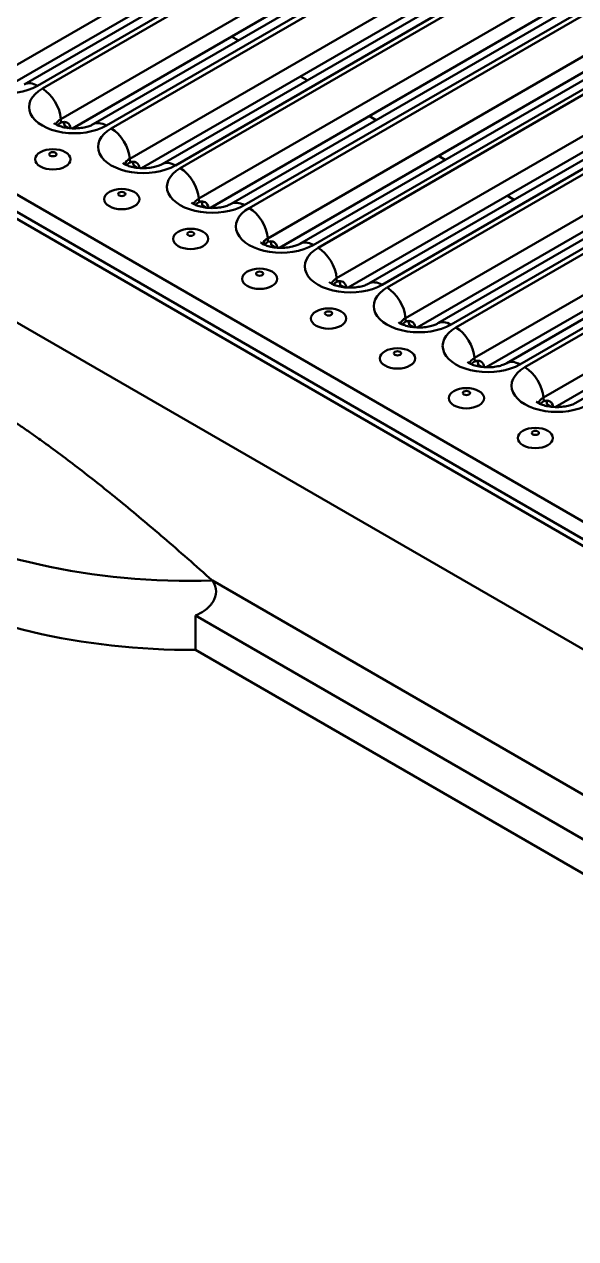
# Model space of a CAD drawing. Header units: millimetres. Extents: x 0 to 2100, y 0 to 1485.
# Drawn here: x 319.1 to 397.4, y 347.6 to 520 of the extents above; entities that cross this region are included whole.
import ezdxf

# ---------------------------------------------------------------- set-up
doc = ezdxf.new("R2010")
doc.units = ezdxf.units.MM
doc.header["$LTSCALE"] = 5
doc.layers.add('Sichtbare Kanten(DIN)', color=7, linetype='Continuous', lineweight=50)
doc.layers.add('Sichtbare tangentiale Kanten(DIN)', color=7, linetype='Continuous', lineweight=50)

msp = doc.modelspace()

# ---------------------------------------------------------------- linework, layer by layer
at = {"layer": 'Sichtbare Kanten(DIN)'}
for p, q in [((908.52, 151.467), (201.414, 559.715)), ((202.38, 560.164), (908.779, 152.324)), ((371.78, 541.903), (319.1, 511.489)), ((366.116, 539.742), (316.173, 510.907)), ((894.378, 144.935), (215.556, 536.853)), ((381.573, 536.249), (328.894, 505.835)), ((375.91, 534.088), (325.967, 505.253)), ((391.367, 530.595), (338.687, 500.18)), ((385.703, 528.433), (335.76, 499.599)), ((401.16, 524.941), (348.481, 494.526)), ((395.497, 522.779), (345.553, 493.944)), ((410.954, 519.286), (358.274, 488.872)), ((405.29, 517.125), (355.347, 488.29)), ((420.747, 513.632), (368.068, 483.218)), ((415.083, 511.471), (365.14, 482.636)), ((430.54, 507.978), (377.861, 477.563)), ((325.365, 505.298), (324.822, 505.612)), ((424.877, 505.816), (374.934, 476.982)), ((440.334, 502.324), (387.654, 471.909)), ((335.158, 499.644), (334.615, 499.958)), ((434.67, 500.162), (384.727, 471.327)), ((450.127, 496.669), (397.448, 466.255)), ((344.952, 493.99), (344.409, 494.303)), ((444.464, 494.508), (394.521, 465.673)), ((354.745, 488.336), (354.202, 488.649)), ((364.538, 482.681), (363.996, 482.995)), ((374.332, 477.027), (373.789, 477.341)), ((384.125, 471.373), (383.583, 471.686)), ((393.919, 465.719), (393.376, 466.032)), ((894.378, 117.991), (343.435, 436.078)), ((343.435, 436.078), (343.435, 431.179)), ((894.378, 113.092), (343.435, 431.179))]:
    msp.add_line(p, q, dxfattribs=at)
for centre, major_axis, ratio, start_param, end_param in [((324.291, 504.285), (-0.855, -1.813), 0.6252357, 2.4041357, 3.7497182), ((323.408, 504.795), (0.855, 1.813), 0.6252357, 5.4458424, 5.813139), ((334.084, 498.631), (-0.855, -1.813), 0.6252357, 2.4041357, 3.7497182), ((333.201, 499.141), (0.855, 1.813), 0.6252357, 5.4458424, 5.813139), ((343.878, 492.977), (-0.855, -1.813), 0.6252357, 2.4041357, 3.7497182), ((342.995, 493.487), (0.855, 1.813), 0.6252357, 5.4458424, 5.813139), ((353.671, 487.323), (-0.855, -1.813), 0.6252357, 2.4041357, 3.7497182), ((352.788, 487.833), (0.855, 1.813), 0.6252357, 5.4458424, 5.813139), ((363.465, 481.668), (-0.855, -1.813), 0.6252357, 2.4041357, 3.7497182), ((362.582, 482.178), (0.855, 1.813), 0.6252357, 5.4458424, 5.813139), ((373.258, 476.014), (-0.855, -1.813), 0.6252357, 2.4041357, 3.7497182), ((372.375, 476.524), (0.855, 1.813), 0.6252357, 5.4458424, 5.813139), ((383.052, 470.36), (-0.855, -1.813), 0.6252357, 2.4041357, 3.7497182), ((382.168, 470.87), (0.855, 1.813), 0.6252357, 5.4458424, 5.813139), ((392.845, 464.706), (-0.855, -1.813), 0.6252357, 2.4041357, 3.7497182), ((391.962, 465.216), (0.855, 1.813), 0.6252357, 5.4458424, 5.813139), ((342.835, 475.616), (60, 0), 0.5773503, 3.9269908, 4.7624313), ((342.835, 465.818), (60, 0), 0.5773503, 3.9269908, 4.7223896)]:
    msp.add_ellipse(centre, major_axis=major_axis, ratio=ratio, start_param=start_param, end_param=end_param, dxfattribs=at)
for centre in [(323.16, 500.856), (332.953, 495.202), (342.746, 489.548), (352.54, 483.893), (362.333, 478.239), (372.127, 472.585), (381.92, 466.931), (391.714, 461.276)]:
    msp.add_ellipse(centre, major_axis=(2.5, 0), ratio=0.5773503, dxfattribs=at)
for points, knots in [([(328.894, 505.835), (328.784, 505.771), (328.639, 505.7), (328.275, 505.557), (328.051, 505.486), (327.538, 505.364), (327.244, 505.314), (326.616, 505.252), (326.281, 505.241), (325.618, 505.265), (325.289, 505.3), (324.69, 505.407), (324.417, 505.477), (323.964, 505.628), (323.778, 505.709), (323.505, 505.851), (323.411, 505.915), (323.313, 505.99), (323.293, 506.011), (323.293, 506.011)], [6.2831853, 6.2831853, 6.2831853, 6.2831853, 6.472231, 6.472231, 6.6769629, 6.6769629, 6.8983554, 6.8983554, 7.1311041, 7.1311041, 7.3661996, 7.3661996, 7.593437, 7.593437, 7.8044199, 7.8044199, 7.9971278, 7.9971278, 8.1446199, 8.1446199, 8.1446199, 8.1446199]), ([(323.882, 505.668), (323.913, 505.718), (323.947, 505.766), (324.053, 505.891), (324.131, 505.959), (324.237, 506.024), (324.256, 506.036), (324.287, 506.052), (324.298, 506.057), (324.315, 506.066), (324.321, 506.068), (324.333, 506.074), (324.339, 506.076), (324.345, 506.079)], [0.007864404, 0.007864404, 0.007864404, 0.007864404, 0.029389751, 0.029389751, 0.068905962, 0.068905962, 0.077693724, 0.077693724, 0.082516728, 0.082516728, 0.085093648, 0.085093648, 0.087568489, 0.087568489, 0.087568489, 0.087568489]), ([(338.687, 500.18), (338.578, 500.117), (338.432, 500.046), (338.068, 499.903), (337.845, 499.832), (337.331, 499.71), (337.037, 499.66), (336.41, 499.598), (336.075, 499.587), (335.411, 499.611), (335.083, 499.646), (334.483, 499.752), (334.21, 499.822), (333.757, 499.974), (333.571, 500.054), (333.298, 500.197), (333.204, 500.26), (333.106, 500.336), (333.087, 500.356), (333.087, 500.356)], [6.2831853, 6.2831853, 6.2831853, 6.2831853, 6.472231, 6.472231, 6.6769629, 6.6769629, 6.8983554, 6.8983554, 7.1311041, 7.1311041, 7.3661996, 7.3661996, 7.593437, 7.593437, 7.8044199, 7.8044199, 7.9971278, 7.9971278, 8.1446199, 8.1446199, 8.1446199, 8.1446199]), ([(333.676, 500.013), (333.707, 500.064), (333.741, 500.111), (333.846, 500.236), (333.924, 500.304), (334.03, 500.37), (334.05, 500.381), (334.081, 500.398), (334.092, 500.403), (334.109, 500.411), (334.115, 500.414), (334.127, 500.419), (334.133, 500.422), (334.138, 500.424)], [0.007864404, 0.007864404, 0.007864404, 0.007864404, 0.029389751, 0.029389751, 0.068905962, 0.068905962, 0.077693724, 0.077693724, 0.082516728, 0.082516728, 0.085093648, 0.085093648, 0.087568489, 0.087568489, 0.087568489, 0.087568489]), ([(348.481, 494.526), (348.371, 494.463), (348.226, 494.391), (347.862, 494.249), (347.638, 494.178), (347.125, 494.056), (346.831, 494.006), (346.203, 493.944), (345.868, 493.933), (345.205, 493.957), (344.876, 493.992), (344.277, 494.098), (344.004, 494.168), (343.55, 494.32), (343.365, 494.4), (343.092, 494.543), (342.998, 494.606), (342.9, 494.682), (342.88, 494.702), (342.88, 494.702)], [6.2831853, 6.2831853, 6.2831853, 6.2831853, 6.472231, 6.472231, 6.6769629, 6.6769629, 6.8983554, 6.8983554, 7.1311041, 7.1311041, 7.3661996, 7.3661996, 7.593437, 7.593437, 7.8044199, 7.8044199, 7.9971278, 7.9971278, 8.1446199, 8.1446199, 8.1446199, 8.1446199]), ([(343.469, 494.359), (343.5, 494.41), (343.534, 494.457), (343.64, 494.582), (343.718, 494.65), (343.823, 494.716), (343.843, 494.727), (343.874, 494.743), (343.885, 494.749), (343.902, 494.757), (343.908, 494.76), (343.92, 494.765), (343.926, 494.768), (343.932, 494.77)], [0.007864404, 0.007864404, 0.007864404, 0.007864404, 0.029389751, 0.029389751, 0.068905962, 0.068905962, 0.077693724, 0.077693724, 0.082516728, 0.082516728, 0.085093648, 0.085093648, 0.087568489, 0.087568489, 0.087568489, 0.087568489]), ([(358.274, 488.872), (358.165, 488.809), (358.019, 488.737), (357.655, 488.595), (357.432, 488.524), (356.918, 488.401), (356.624, 488.352), (355.996, 488.289), (355.662, 488.279), (354.998, 488.303), (354.67, 488.338), (354.07, 488.444), (353.797, 488.514), (353.344, 488.665), (353.158, 488.746), (352.885, 488.889), (352.791, 488.952), (352.693, 489.027), (352.674, 489.048), (352.674, 489.048)], [6.2831853, 6.2831853, 6.2831853, 6.2831853, 6.472231, 6.472231, 6.6769629, 6.6769629, 6.8983554, 6.8983554, 7.1311041, 7.1311041, 7.3661996, 7.3661996, 7.593437, 7.593437, 7.8044199, 7.8044199, 7.9971278, 7.9971278, 8.1446199, 8.1446199, 8.1446199, 8.1446199]), ([(353.262, 488.705), (353.294, 488.755), (353.328, 488.803), (353.433, 488.928), (353.511, 488.996), (353.617, 489.062), (353.636, 489.073), (353.667, 489.089), (353.679, 489.095), (353.696, 489.103), (353.702, 489.106), (353.714, 489.111), (353.719, 489.113), (353.725, 489.116)], [0.007864404, 0.007864404, 0.007864404, 0.007864404, 0.029389751, 0.029389751, 0.068905962, 0.068905962, 0.077693724, 0.077693724, 0.082516728, 0.082516728, 0.085093648, 0.085093648, 0.087568489, 0.087568489, 0.087568489, 0.087568489]), ([(368.068, 483.218), (367.958, 483.154), (367.813, 483.083), (367.449, 482.94), (367.225, 482.87), (366.712, 482.747), (366.418, 482.697), (365.79, 482.635), (365.455, 482.624), (364.792, 482.648), (364.463, 482.683), (363.863, 482.79), (363.591, 482.86), (363.137, 483.011), (362.952, 483.092), (362.679, 483.234), (362.584, 483.298), (362.487, 483.373), (362.467, 483.394), (362.467, 483.394)], [6.2831853, 6.2831853, 6.2831853, 6.2831853, 6.472231, 6.472231, 6.6769629, 6.6769629, 6.8983554, 6.8983554, 7.1311041, 7.1311041, 7.3661996, 7.3661996, 7.593437, 7.593437, 7.8044199, 7.8044199, 7.9971278, 7.9971278, 8.1446199, 8.1446199, 8.1446199, 8.1446199]), ([(363.056, 483.051), (363.087, 483.101), (363.121, 483.149), (363.227, 483.274), (363.304, 483.342), (363.41, 483.408), (363.43, 483.419), (363.461, 483.435), (363.472, 483.44), (363.489, 483.449), (363.495, 483.451), (363.507, 483.457), (363.513, 483.459), (363.519, 483.462)], [0.007864404, 0.007864404, 0.007864404, 0.007864404, 0.029389751, 0.029389751, 0.068905962, 0.068905962, 0.077693724, 0.077693724, 0.082516728, 0.082516728, 0.085093648, 0.085093648, 0.087568489, 0.087568489, 0.087568489, 0.087568489]), ([(372.849, 477.397), (372.88, 477.447), (372.915, 477.494), (373.02, 477.619), (373.098, 477.688), (373.204, 477.753), (373.223, 477.764), (373.254, 477.781), (373.265, 477.786), (373.283, 477.794), (373.289, 477.797), (373.3, 477.802), (373.306, 477.805), (373.312, 477.807)], [0.007864404, 0.007864404, 0.007864404, 0.007864404, 0.029389751, 0.029389751, 0.068905962, 0.068905962, 0.077693724, 0.077693724, 0.082516728, 0.082516728, 0.085093648, 0.085093648, 0.087568489, 0.087568489, 0.087568489, 0.087568489]), ([(377.861, 477.563), (377.751, 477.5), (377.606, 477.429), (377.242, 477.286), (377.019, 477.215), (376.505, 477.093), (376.211, 477.043), (375.583, 476.981), (375.248, 476.97), (374.585, 476.994), (374.257, 477.029), (373.657, 477.135), (373.384, 477.205), (372.931, 477.357), (372.745, 477.437), (372.472, 477.58), (372.378, 477.643), (372.28, 477.719), (372.261, 477.739), (372.261, 477.739)], [6.2831853, 6.2831853, 6.2831853, 6.2831853, 6.472231, 6.472231, 6.6769629, 6.6769629, 6.8983554, 6.8983554, 7.1311041, 7.1311041, 7.3661996, 7.3661996, 7.593437, 7.593437, 7.8044199, 7.8044199, 7.9971278, 7.9971278, 8.1446199, 8.1446199, 8.1446199, 8.1446199]), ([(387.654, 471.909), (387.545, 471.846), (387.399, 471.774), (387.036, 471.632), (386.812, 471.561), (386.298, 471.439), (386.004, 471.389), (385.377, 471.327), (385.042, 471.316), (384.378, 471.34), (384.05, 471.375), (383.45, 471.481), (383.178, 471.551), (382.724, 471.703), (382.539, 471.783), (382.266, 471.926), (382.171, 471.989), (382.074, 472.065), (382.054, 472.085), (382.054, 472.085)], [6.2831853, 6.2831853, 6.2831853, 6.2831853, 6.472231, 6.472231, 6.6769629, 6.6769629, 6.8983554, 6.8983554, 7.1311041, 7.1311041, 7.3661996, 7.3661996, 7.593437, 7.593437, 7.8044199, 7.8044199, 7.9971278, 7.9971278, 8.1446199, 8.1446199, 8.1446199, 8.1446199]), ([(382.643, 471.742), (382.674, 471.793), (382.708, 471.84), (382.814, 471.965), (382.891, 472.033), (382.997, 472.099), (383.017, 472.11), (383.048, 472.126), (383.059, 472.132), (383.076, 472.14), (383.082, 472.143), (383.094, 472.148), (383.1, 472.151), (383.106, 472.153)], [0.007864404, 0.007864404, 0.007864404, 0.007864404, 0.029389751, 0.029389751, 0.068905962, 0.068905962, 0.077693724, 0.077693724, 0.082516728, 0.082516728, 0.085093648, 0.085093648, 0.087568489, 0.087568489, 0.087568489, 0.087568489]), ([(397.448, 466.255), (397.338, 466.192), (397.193, 466.12), (396.829, 465.978), (396.605, 465.907), (396.092, 465.784), (395.798, 465.735), (395.17, 465.672), (394.835, 465.662), (394.172, 465.686), (393.843, 465.721), (393.244, 465.827), (392.971, 465.897), (392.518, 466.049), (392.332, 466.129), (392.059, 466.272), (391.965, 466.335), (391.867, 466.41), (391.847, 466.431), (391.847, 466.431)], [6.2831853, 6.2831853, 6.2831853, 6.2831853, 6.472231, 6.472231, 6.6769629, 6.6769629, 6.8983554, 6.8983554, 7.1311041, 7.1311041, 7.3661996, 7.3661996, 7.593437, 7.593437, 7.8044199, 7.8044199, 7.9971278, 7.9971278, 8.1446199, 8.1446199, 8.1446199, 8.1446199]), ([(392.436, 466.088), (392.467, 466.139), (392.501, 466.186), (392.607, 466.311), (392.685, 466.379), (392.791, 466.445), (392.81, 466.456), (392.841, 466.472), (392.852, 466.478), (392.869, 466.486), (392.875, 466.489), (392.887, 466.494), (392.893, 466.496), (392.899, 466.499)], [0.007864404, 0.007864404, 0.007864404, 0.007864404, 0.029389751, 0.029389751, 0.068905962, 0.068905962, 0.077693724, 0.077693724, 0.082516728, 0.082516728, 0.085093648, 0.085093648, 0.087568489, 0.087568489, 0.087568489, 0.087568489]), ([(345.836, 441.018), (345.852, 440.996), (345.867, 440.973), (346.183, 440.493), (346.344, 439.978), (346.344, 439.477), (346.344, 438.976), (346.183, 438.449), (345.582, 437.499), (345.142, 437.076), (344.302, 436.489), (343.884, 436.264), (343.435, 436.078)], [-0.19329478, -0.19329478, -0.19329478, -0.19329478, -0.18407764, -0.18407764, 0, 0, 0, 0.18407764, 0.18407764, 0.36815529, 0.36815529, 0.51240249, 0.51240249, 0.51240249, 0.51240249])]:
    msp.add_open_spline(points, degree=3, knots=knots, dxfattribs=at)
msp.add_rational_spline([(310.293, 468.242), (324.736, 459.903), (345.836, 441.018)], [1.08918624179, 1.08918624179, 1], degree=2, dxfattribs=at)
at = {"layer": 'Sichtbare tangentiale Kanten(DIN)'}
for p, q in [((203.005, 562.267), (909.404, 154.427)), ((314.515, 512.239), (367.194, 542.653)), ((320.975, 511.303), (373.654, 541.718)), ((374.347, 541.318), (321.667, 510.903)), ((324.308, 506.584), (376.988, 536.999)), ((330.768, 505.649), (383.448, 536.063)), ((384.14, 535.663), (331.461, 505.249)), ((334.102, 500.93), (386.781, 531.345)), ((340.562, 499.995), (393.241, 530.409)), ((393.934, 530.009), (341.254, 499.595)), ((343.895, 495.276), (396.575, 525.69)), ((350.355, 494.34), (403.035, 524.755)), ((403.727, 524.355), (351.048, 493.94)), ((353.689, 489.622), (406.368, 520.036)), ((349.519, 517.742), (348.559, 518.296)), ((360.149, 488.686), (412.828, 519.101)), ((413.521, 518.701), (360.841, 488.286)), ((363.482, 483.967), (416.161, 514.382)), ((359.312, 512.088), (358.352, 512.642)), ((369.942, 483.032), (422.621, 513.446)), ((423.314, 513.046), (370.635, 482.632)), ((373.275, 478.313), (425.955, 508.728)), ((379.735, 477.378), (432.415, 507.792)), ((433.108, 507.392), (380.428, 476.978)), ((324.308, 506.584), (324.345, 506.079)), ((369.105, 506.434), (368.146, 506.988)), ((383.069, 472.659), (435.748, 503.073)), ((389.529, 471.723), (442.208, 502.138)), ((334.102, 500.93), (334.138, 500.424)), ((378.899, 500.779), (377.939, 501.334)), ((442.901, 501.738), (390.221, 471.323)), ((392.862, 467.005), (445.542, 497.419)), ((343.895, 495.276), (343.932, 494.77)), ((388.692, 495.125), (387.732, 495.679)), ((353.689, 489.622), (353.725, 489.116)), ((363.482, 483.967), (363.519, 483.462)), ((373.275, 478.313), (373.312, 477.807)), ((383.069, 472.659), (383.106, 472.153)), ((392.862, 467.005), (392.899, 466.499)), ((894.378, 124.318), (345.836, 441.018))]:
    msp.add_line(p, q, dxfattribs=at)
for centre, major_axis, start_param, end_param in [((316.424, 513.93), (-6.435, 0), 5.4977871, 8.6393798), ((320.975, 508.242), (-1.874, 3.247), 5.4977871, 6.2831853), ((326.218, 508.276), (-6.435, 0), 5.4977871, 8.6393798), ((321.667, 507.842), (-1.874, 3.247), 4.0142573, 5.4977871), ((326.218, 505.482), (-2.701, 0), 5.4977871, 6.0688254), ((330.768, 502.588), (-1.874, 3.247), 5.4977871, 6.2831853), ((336.011, 502.622), (-6.435, 0), 5.4977871, 8.6393798), ((331.461, 502.188), (-1.874, 3.247), 4.0142573, 5.4977871), ((336.011, 499.828), (-2.701, 0), 5.4977871, 6.0688254), ((340.562, 496.934), (-1.874, 3.247), 5.4977871, 6.2831853), ((345.805, 496.968), (-6.435, 0), 5.4977871, 8.6393798), ((341.254, 496.534), (-1.874, 3.247), 4.0142573, 5.4977871), ((345.805, 494.173), (-2.701, 0), 5.4977871, 6.0688254), ((350.355, 491.279), (-1.874, 3.247), 5.4977871, 6.2831853), ((355.598, 491.313), (-6.435, 0), 5.4977871, 8.6393798), ((351.048, 490.88), (-1.874, 3.247), 4.0142573, 5.4977871), ((355.598, 488.519), (-2.701, 0), 5.4977871, 6.0688254), ((360.149, 485.625), (-1.874, 3.247), 5.4977871, 6.2831853), ((365.392, 485.659), (-6.435, 0), 5.4977871, 8.6393798), ((360.841, 485.225), (-1.874, 3.247), 4.0142573, 5.4977871), ((365.392, 482.865), (-2.701, 0), 5.4977871, 6.0688254), ((369.942, 479.971), (-1.874, 3.247), 5.4977871, 6.2831853), ((375.185, 480.005), (-6.435, 0), 5.4977871, 8.6393798), ((370.635, 479.571), (-1.874, 3.247), 4.0142573, 5.4977871), ((375.185, 477.211), (-2.701, 0), 5.4977871, 6.0688254), ((379.735, 474.317), (-1.874, 3.247), 5.4977871, 6.2831853), ((384.978, 474.351), (-6.435, 0), 5.4977871, 8.6393798), ((380.428, 473.917), (-1.874, 3.247), 4.0142573, 5.4977871), ((384.978, 471.556), (-2.701, 0), 5.4977871, 6.0688254), ((389.529, 468.662), (-1.874, 3.247), 5.4977871, 6.2831853), ((394.772, 468.696), (-6.435, 0), 5.4977871, 8.6393798), ((390.221, 468.263), (-1.874, 3.247), 4.0142573, 5.4977871), ((394.772, 465.902), (-2.701, 0), 5.4977871, 6.0688254)]:
    msp.add_ellipse(centre, major_axis=major_axis, ratio=0.5773503, start_param=start_param, end_param=end_param, dxfattribs=at)
for centre in [(323.16, 501.583), (332.953, 495.929), (342.746, 490.275), (352.54, 484.621), (362.333, 478.966), (372.127, 473.312), (381.92, 467.658), (391.714, 462.004)]:
    msp.add_ellipse(centre, major_axis=(-0.511, 0), ratio=0.5773503, dxfattribs=at)

doc.saveas('drawing.dxf')
